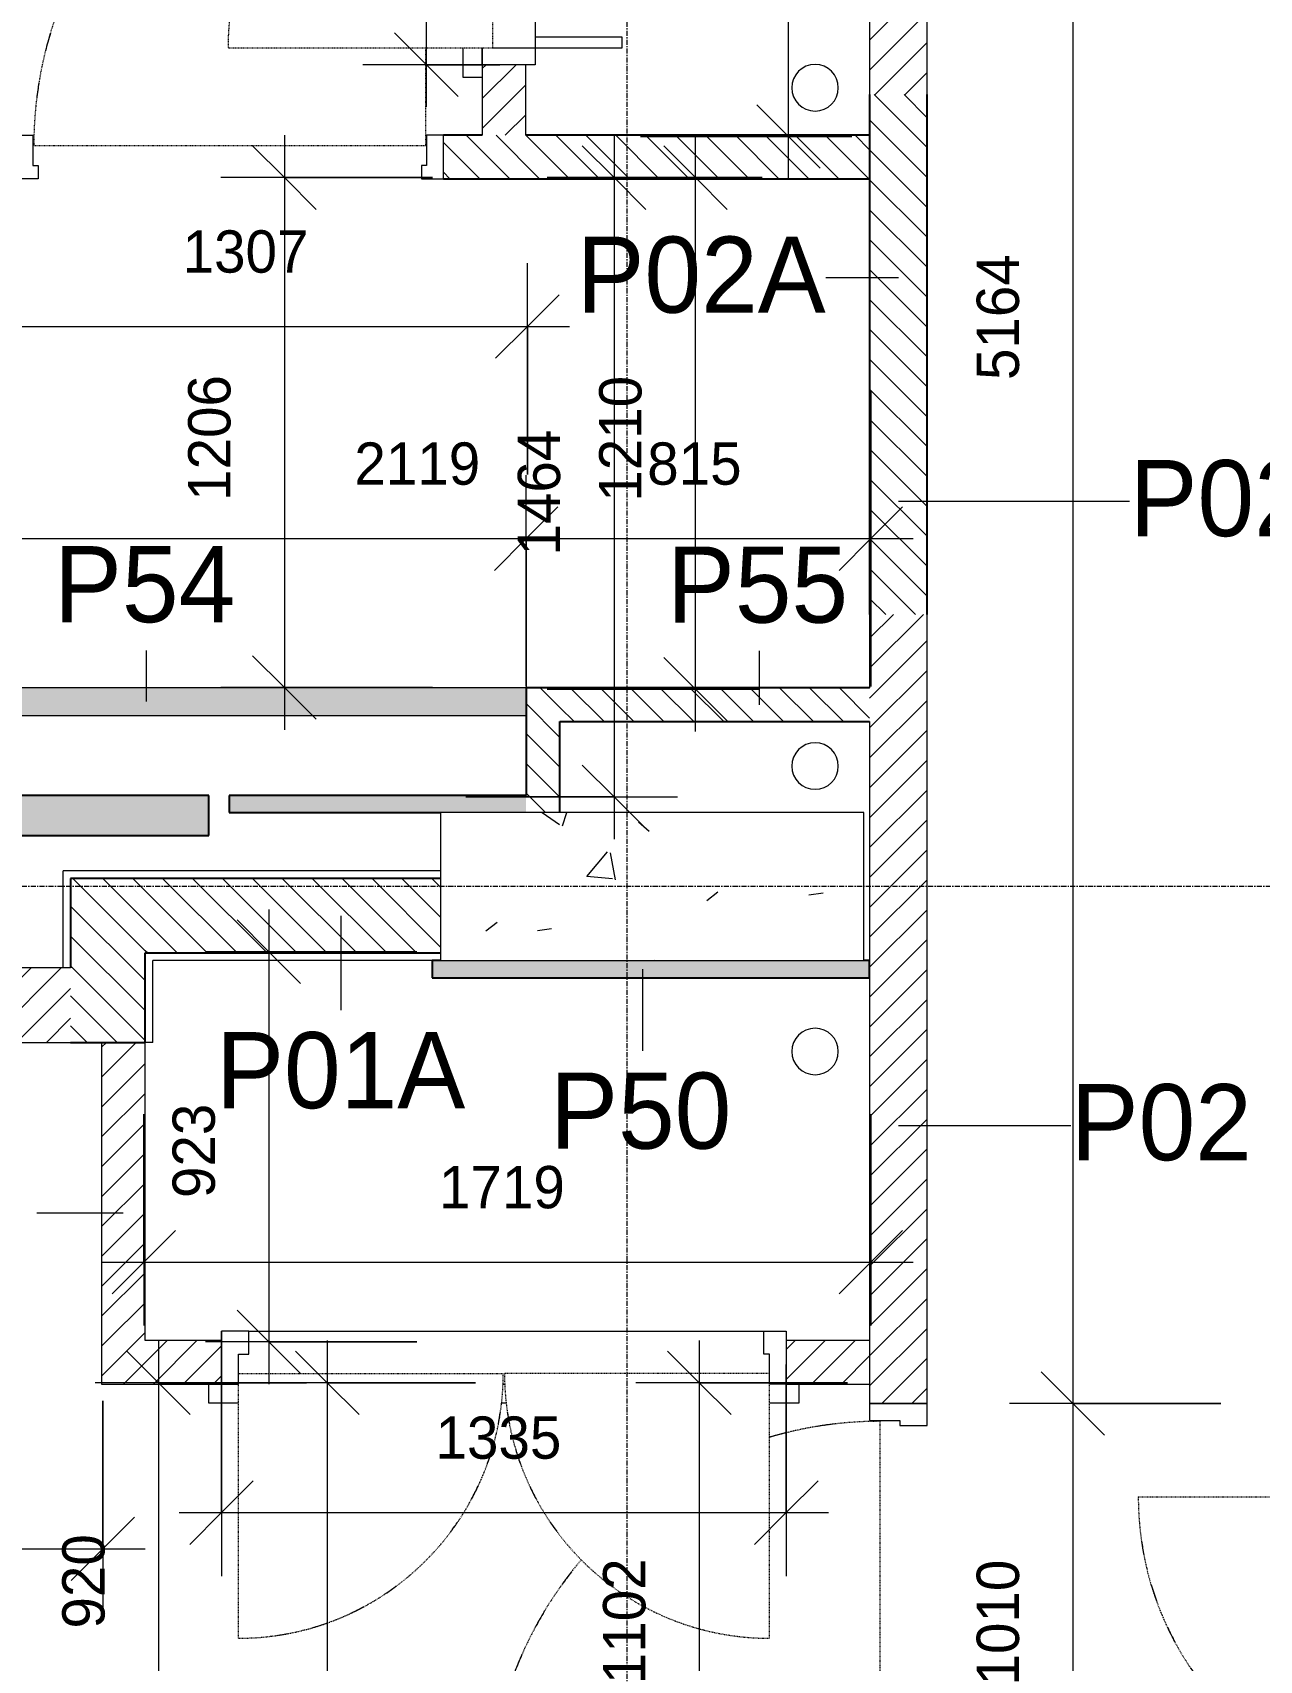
# Model space of a CAD drawing. Header units: millimetres. Extents: x 137829 to 196765, y -3018 to 487290.
# Drawn here: x 150038 to 152938, y 465747 to 469596 of the extents above; entities that cross this region are included whole.
import ezdxf

# ---------------------------------------------------------------- set-up
doc = ezdxf.new("R2010")
doc.units = ezdxf.units.MM
doc.linetypes.add('FCH_Dash 1_5mm', pattern=[3, 1.5, -1.5])
doc.linetypes.add('GridLine', pattern=[21, 12, -3, 3, -3])
for name, color, linetype, lineweight in [('A-ANNO-DIMS', 211, 'Continuous', 5), ('A-ANNO-DIMS-100', 211, 'Continuous', 5), ('A-DOOR', 31, 'Continuous', 15), ('A-DOOR-FRAM', 31, 'Continuous', 5), ('A-GENM', 13, 'Continuous', 15), ('A-WALL-IDEN', 211, 'Continuous', 15), ('A-WALL-PATT', 111, 'Continuous', 15), ('I-WALL', 2, 'Continuous', 15), ('S-COLS', 52, 'Continuous', 15), ('S-GRID', 1, 'Continuous', 5)]:
    doc.layers.add(name, color=color, linetype=linetype, lineweight=lineweight)
doc.styles.add('Akkurat-Light_2', font='Akkurat-Light.ttf', dxfattribs={"height": 180})
doc.styles.add('Akkurat-Light_3', font='Akkurat-Light.ttf', dxfattribs={"height": 100})
doc.dimstyles.new('Diagonal_Cont_AkkuratLight_1_0mm', dxfattribs={"dimscale": 304.8, "dimtxt": 101.480158, "dimasz": 0.492126, "dimexe": 0.492126, "dimexo": 0.0625, "dimgap": 0.328084, "dimtad": 1, "dimdec": 0, "dimzin": 0, "dimdsep": 46, "dimtxsty": 'Akkurat-Light_3', "dimblk1": 'OBLIQUE', "dimblk2": 'OBLIQUE', "dimsah": 1, "dimcen": 0.09, "dimdle": 0.328084, "dimazin": 0, "dimtfac": 1, "dimtdec": 4, "dimtix": 1, "dimtmove": 0, "dimatfit": 3, "dimfxl": 1, "dimtvp": 1, "dimtolj": 1, "dimtzin": 0, "dimarcsym": 0})
pattern_1 = [(45, (0, 0), (-35.355339, 35.355339), [])]
pattern_2 = [(135, (0, 0), (-35.355339, -35.355339), [])]

# ---------------------------------------------------------------- blocks, each defined once
blk = doc.blocks.new('FCH_DR_Ext_O__Dbl_Eq_Blank - DT_10 Type 04_1335x2110mm-15085767-12-30 - Typical Floor_Partition Types')
at = {"layer": 'A-DOOR', "linetype": 'FCH_Dash 1_5mm', "lineweight": 5}
for p, q in [((-627.5, 652.5), (-627.5, 51.5)), ((627.5, 652.5), (627.5, 51.5)), ((-627.5, 26.5), (-1.5, 26.5)), ((627.5, 26.5), (1.5, 26.5))]:
    blk.add_line(p, q, dxfattribs=at)
at = {"layer": 'A-DOOR', "lineweight": 5}
for p, q in [((-697.5, 51.5), (-697.5, 96.5)), ((-697.5, 96.5), (-627.5, 96.5)), ((-6.1, 96.5), (6.1, 96.5)), ((627.5, 96.5), (697.5, 96.5)), ((697.5, 96.5), (697.5, 51.5)), ((3.1, 51.5), (-3.1, 51.5)), ((602.5, -73.5), (-614.5, -73.5))]:
    blk.add_line(p, q, dxfattribs=at)
at = {"layer": 'A-DOOR'}
for p, q in [((-667.5, -73.5), (-667.5, 51.5)), ((667.5, 51.5), (667.5, -73.5))]:
    blk.add_line(p, q, dxfattribs=at)
at = {"layer": 'A-DOOR', "linetype": 'FCH_Dash 1_5mm', "lineweight": 5}
for centre, start, end in [((-627.5, 26.5), 360, 90), ((627.5, 26.5), 90, 180)]:
    blk.add_arc(centre, 626, start, end, dxfattribs=at)
at = {"layer": 'A-DOOR', "lineweight": 5}
for centre, start, end in [((627.5, 26.5), 106.7116, 109.8025), ((627.5, 26.5), 98.3314, 101.0016), ((627.5, 26.5), 115.1975, 118.2884), ((627.5, 26.5), 123.9984, 126.6686), ((-627.5, 26.5), 33.9984, 36.6686), ((627.5, 26.5), 143.3314, 146.0016), ((-627.5, 26.5), 25.1975, 28.2884), ((627.5, 26.5), 151.7116, 154.8025), ((-627.5, 26.5), 16.7116, 19.8025), ((627.5, 26.5), 160.1975, 163.2884), ((-627.5, 26.5), 8.3314, 11.0016), ((627.5, 26.5), 168.9984, 171.6686)]:
    blk.add_arc(centre, 626, start, end, dxfattribs=at)
at = {"layer": 'A-DOOR-FRAM'}
for p, q in [((-667.5, 51.5), (-659.5, 51.5)), ((-667.5, -73.5), (-667.5, 51.5)), ((-659.5, 51.5), (-627.5, 51.5)), ((-627.5, 51.5), (-627.5, -19.5)), ((627.5, 51.5), (627.5, -19.5)), ((659.5, 51.5), (627.5, 51.5)), ((667.5, 51.5), (659.5, 51.5)), ((667.5, -73.5), (667.5, 51.5)), ((-627.5, -19.5), (-614.5, -19.5)), ((-614.5, -19.5), (-614.5, -73.5)), ((602.5, -19.5), (602.5, -73.5)), ((627.5, -19.5), (602.5, -19.5)), ((-659.5, -73.5), (-667.5, -73.5)), ((-614.5, -73.5), (-659.5, -73.5)), ((602.5, -73.5), (659.5, -73.5)), ((659.5, -73.5), (667.5, -73.5))]:
    blk.add_line(p, q, dxfattribs=at)
blk = doc.blocks.new('FCH_DR_Ext_O__Dbl_Eq_Blank - DT_10 Type 04_1335x2110mm-15086266-12-30 - Typical Floor_Partition Types')
at = {"layer": 'A-DOOR'}
blk.add_line((-667.5, 73.5), (-667.5, 51.5), dxfattribs=at)
at = {"layer": 'A-DOOR', "lineweight": 5}
for p, q in [((-667.5, 51.5), (-667.5, 73.5)), ((-667.5, 73.5), (667.5, 73.5)), ((667.5, 73.5), (667.5, 51.5)), ((-697.5, -96.5), (-697.5, -51.5)), ((-667.5, -51.5), (-627.5, -51.5)), ((-3.1, -51.5), (3.1, -51.5)), ((627.5, -51.5), (667.5, -51.5)), ((697.5, -51.5), (697.5, -96.5)), ((-627.5, -96.5), (-697.5, -96.5)), ((6.1, -96.5), (-6.1, -96.5)), ((697.5, -96.5), (627.5, -96.5))]:
    blk.add_line(p, q, dxfattribs=at)
at = {"layer": 'A-DOOR', "linetype": 'FCH_Dash 1_5mm', "lineweight": 5}
for p, q in [((-627.5, -26.5), (-1.5, -26.5)), ((-627.5, -652.5), (-627.5, -26.5)), ((627.5, -26.5), (1.5, -26.5)), ((627.5, -652.5), (627.5, -26.5))]:
    blk.add_line(p, q, dxfattribs=at)
for centre, start, end in [((-627.5, -26.5), 270, 0), ((627.5, -26.5), 180, 270)]:
    blk.add_arc(centre, 626, start, end, dxfattribs=at)
at = {"layer": 'A-DOOR', "lineweight": 5}
for centre, start, end in [((-627.5, -26.5), 348.9984, 351.6686), ((627.5, -26.5), 188.3314, 191.0016), ((-627.5, -26.5), 331.7116, 334.8025), ((-627.5, -26.5), 323.3314, 326.0016), ((-627.5, -26.5), 303.9984, 306.6686), ((-627.5, -26.5), 286.7116, 289.8025), ((-627.5, -26.5), 295.1975, 298.2884), ((-627.5, -26.5), 278.3314, 281.0016)]:
    blk.add_arc(centre, 626, start, end, dxfattribs=at)
at = {"layer": 'A-DOOR-FRAM'}
for p, q in [((602.5, 279.4), (602.5, 73.5)), ((627.5, 279.4), (602.5, 279.4)), ((627.5, -26.5), (627.5, 279.4)), ((-667.5, 73.5), (-667.5, 51.5)), ((-659.5, 73.5), (-667.5, 73.5)), ((-598, 73.5), (-659.5, 73.5)), ((-598, 19.5), (-598, 73.5)), ((602.5, 73.5), (659.5, 73.5)), ((659.5, 73.5), (667.5, 73.5)), ((667.5, 73.5), (667.5, 51.5)), ((-627.5, 19.5), (-598, 19.5)), ((-627.5, -26.5), (-627.5, 19.5)), ((-667.5, -51.5), (-659.5, -51.5)), ((-659.5, -51.5), (-627.5, -51.5)), ((659.5, -51.5), (627.5, -51.5)), ((667.5, -51.5), (659.5, -51.5))]:
    blk.add_line(p, q, dxfattribs=at)
blk = doc.blocks.new('FCH_DR_Int_Sgl_Blank - DT_09 1010x2110mm-10477664-12-30 - Typical Floor_Partition Types')
at = {"layer": 'A-DOOR', "linetype": 'FCH_Dash 1_5mm', "lineweight": 5}
for p, q in [((463, 908.3), (463, 863.8)), ((463, 258.6), (463, 26.5)), ((463, 26.5), (-463, 26.5))]:
    blk.add_line(p, q, dxfattribs=at)
at = {"layer": 'A-DOOR'}
for p, q in [((-505, 51.5), (-505, -51.5)), ((505, -51.5), (505, 51.5))]:
    blk.add_line(p, q, dxfattribs=at)
at = {"layer": 'A-DOOR', "linetype": 'FCH_Dash 1_5mm', "lineweight": 5}
blk.add_arc((463, 26.5), 926, 96.4286, 180, dxfattribs=at)
at = {"layer": 'A-DOOR', "lineweight": 5}
for start, end in [(104.0461, 106.7156), (97.012, 99.2865), (111.1208, 113.8792), (118.2844, 120.9539), (125.7135, 127.988), (142.012, 144.2865), (149.0461, 151.7156), (156.1208, 158.8792), (163.2844, 165.9539), (170.7135, 172.988)]:
    blk.add_arc((463, 26.5), 926, start, end, dxfattribs=at)
at = {"layer": 'A-DOOR-FRAM'}
for p, q in [((-505, 51.5), (-465, 51.5)), ((-505, -51.5), (-505, 51.5)), ((-497, 51.5), (-465, 51.5)), ((-465, 51.5), (-465, -19.5)), ((465, 51.5), (465, -19.5)), ((497, 51.5), (465, 51.5)), ((505, 51.5), (465, 51.5)), ((505, -51.5), (505, 51.5)), ((-465, -19.5), (-453, -19.5)), ((-453, -19.5), (-453, -51.5)), ((453, -19.5), (453, -51.5)), ((465, -19.5), (453, -19.5)), ((-453, -51.5), (-505, -51.5)), ((-453, -51.5), (-497, -51.5)), ((453, -51.5), (497, -51.5)), ((453, -51.5), (505, -51.5))]:
    blk.add_line(p, q, dxfattribs=at)
blk = doc.blocks.new('Concrete Rectangular - 1000 x 350mm-5386687-12-30 - Typical Floor_Partition Types')
at = {"layer": 'S-COLS', "lineweight": 5}
h = blk.add_hatch(dxfattribs=at)
h.set_pattern_fill('FP_16', color=256, style=0, pattern_type=2)
h.set_pattern_definition([(50, (-151502.25, -467576.54), (728.7365, -63.7558), [76.2, -838.2]), (355, (-151502.25, -467576.5), (-140.9716, 764.2276), [60.96, -670.56]), (100.451, (-151441.5, -467581.85), (587.77, 700.4668), [64.76, -712.36]), (46.184, (-151502.25, -467373.3), (1084.3162, -168.171), [114.3, -1257.3]), (96.636, (-151411.9, -467387.3), (949.61, 989.7098), [97.14, -1068.54]), (351.184, (-151502.2, -467373.3), (949.6206, 989.7012), [91.44, -1005.84]), (21, (-151400.65, -467424.14), (606.4579, -409.0606), [76.2, -838.2]), (326, (-151400.65, -467424.1), (247.2083, 736.7529), [60.96, -670.56]), (71.451, (-151350.1, -467458.2), (853.6683, 327.6855), [64.76, -712.36]), (37.5, (-151502.25, -467576.54), (12.3547, 338.22012), [33.528, -628.904, 33.528, -1320.292]), (37.5, (-151502.25, -467576.54), (12.3547, 338.22012), [-695.96, -647.192, 33.528, -639.572]), (7.5, (-151502.25, -467576.54), (267.27887, 400.72213), [33.528, -354.584, 33.528, -870.204]), (7.5, (-151502.25, -467576.54), (267.27887, 400.72213), [-421.64, -613.664, 33.528, -223.012]), (327.5, (-151728.82, -467576.54), (542.36333, -22.91534), [33.528, -220.472, 33.528, -1810.512]), (327.5, (-151728.82, -467576.54), (542.36333, -22.91534), [-287.528, -758.952, 33.528, -1018.032]), (317.5, (-151830.4, -467576.54), (592.51696, 101.7071), [33.528, -296.672, 33.528, -1239.52]), (317.5, (-151830.4, -467576.54), (592.51696, 101.7071), [-363.728, -492.76, 33.528, -713.232])])
h.paths.add_polyline_path([(500, -175), (500, 175), (-500, 175), (-500, -175)], flags=0)
at = {"layer": 'S-COLS'}
for p, q in [((500, 175), (-500, 175)), ((-500, 175), (-500, -175)), ((500, -175), (500, 175)), ((-500, -175), (500, -175))]:
    blk.add_line(p, q, dxfattribs=at)
blk = doc.blocks.new('FCH_GM_CircularStack_Straight - SVP_110mm-5376978-12-30 - Typical Floor_Partition Types')
at = {"layer": 'A-GENM', "lineweight": 5}
for start, end in [(360, 180), (180, 360)]:
    blk.add_arc((0, 0), 55, start, end, dxfattribs=at)
blk = doc.blocks.new('FCH_GM_CircularStack_Straight - WVP_110mm-5377000-12-30 - Typical Floor_Partition Types')
at = {"layer": 'A-GENM', "lineweight": 5}
for start, end in [(360, 180), (180, 360)]:
    blk.add_arc((0, 0), 55, start, end, dxfattribs=at)
blk = doc.blocks.new('FCH_GM_CircularStack_Straight - WVP_110mm-5377001-12-30 - Typical Floor_Partition Types')
at = {"layer": 'A-GENM', "lineweight": 5}
for start, end in [(360, 180), (180, 360)]:
    blk.add_arc((0, 0), 55, start, end, dxfattribs=at)
blk = doc.blocks.new('FCH_DR_Int_Sgl_Blank - DT_02 1010x2110mm FD30S-V57-12-30 - Typical Floor_Partition Types')
at = {"layer": 'A-DOOR'}
for p, q in [((-505, -68), (-505, 68)), ((505, 68), (505, -68))]:
    blk.add_line(p, q, dxfattribs=at)
at = {"layer": 'A-DOOR', "linetype": 'FCH_Dash 1_5mm', "lineweight": 5}
for p, q in [((463, -43), (-463, -43)), ((463, -969), (463, -43))]:
    blk.add_line(p, q, dxfattribs=at)
for start, end in [(180, 196.4614), (229.7379, 270)]:
    blk.add_arc((463, -43), 926, start, end, dxfattribs=at)
at = {"layer": 'A-DOOR', "lineweight": 5}
for start, end in [(187.012, 189.2865), (194.0461, 196.4604), (232.012, 234.2865), (239.0461, 241.7156), (246.1208, 248.8792), (253.2844, 255.9539), (260.7135, 262.988)]:
    blk.add_arc((463, -43), 926, start, end, dxfattribs=at)
at = {"layer": 'A-DOOR-FRAM'}
for p, q in [((-505, 68), (-505, -68)), ((-453, 68), (-505, 68)), ((-453, 68), (-497, 68)), ((-453, 3), (-453, 68)), ((453, 68), (497, 68)), ((453, 3), (453, 68)), ((453, 68), (505, 68)), ((505, 68), (505, -68)), ((-465, 3), (-453, 3)), ((-465, -68), (-465, 3)), ((465, 3), (453, 3)), ((465, -68), (465, 3)), ((-505, -68), (-465, -68)), ((-497, -68), (-465, -68)), ((497, -68), (465, -68)), ((505, -68), (465, -68))]:
    blk.add_line(p, q, dxfattribs=at)
blk = doc.blocks.new('FCH_DR_Int_Sgl_Riser - DT_05 810x2110mm FD60S-10405500-12-30 - Typical Floor_Partition Types')
at = {"layer": 'A-DOOR', "linetype": 'FCH_Dash 1_5mm', "lineweight": 5}
for p, q in [((363, 763.5), (363, 37.5)), ((363, 37.5), (-363, 37.5))]:
    blk.add_line(p, q, dxfattribs=at)
at = {"layer": 'A-DOOR'}
for p, q in [((-405, 62.5), (-405, -62.5)), ((405, -62.5), (405, 62.5))]:
    blk.add_line(p, q, dxfattribs=at)
at = {"layer": 'A-DOOR', "linetype": 'FCH_Dash 1_5mm', "lineweight": 5}
blk.add_arc((363, 37.5), 726, 90, 180, dxfattribs=at)
at = {"layer": 'A-DOOR', "lineweight": 5}
for start, end in [(106.7116, 109.8025), (98.3314, 101.0016), (115.1975, 118.2884), (123.9984, 126.6686), (143.3314, 146.0016), (151.7116, 154.8025), (160.1975, 163.2884), (168.9984, 171.6686)]:
    blk.add_arc((363, 37.5), 726, start, end, dxfattribs=at)
at = {"layer": 'A-DOOR-FRAM'}
for p, q in [((-405, 62.5), (-365, 62.5)), ((-405, -62.5), (-405, 62.5)), ((-396, 62.5), (-365, 62.5)), ((-365, 62.5), (-365, -8.5)), ((365, 62.5), (365, -8.5)), ((396, 62.5), (365, 62.5)), ((405, 62.5), (365, 62.5)), ((405, -62.5), (405, 62.5)), ((-365, -8.5), (-353, -8.5)), ((-353, -8.5), (-353, -62.5)), ((358, -8.5), (358, -62.5)), ((365, -8.5), (358, -8.5)), ((-353, -62.5), (-405, -62.5)), ((-353, -62.5), (-396, -62.5)), ((358, -62.5), (396, -62.5)), ((358, -62.5), (405, -62.5))]:
    blk.add_line(p, q, dxfattribs=at)
blk = doc.blocks.new('Basic Wall _ FCH_WA_Int_P01A - ___-4981192-12-30 - Typical Floor_Partition Types')
at = {"layer": 'I-WALL'}
blk.add_line((151002.2, 467613.5), (150109.7, 467613.5), dxfattribs=at)
blk = doc.blocks.new('Basic Wall _ FCH_WA_Int_P01A - ___-4981191-12-30 - Typical Floor_Partition Types')
at = {"layer": 'I-WALL'}
blk.add_line((150982, 467401.5), (150321.7, 467401.5), dxfattribs=at)
blk = doc.blocks.new('Basic Wall _ FCH_WA_Int_P01A - ___-8667705-12-30 - Typical Floor_Partition Types')
at = {"layer": 'I-WALL'}
for q in [(150321.7, 467401.5), (150303.7, 467208.1)]:
    blk.add_line((150321.7, 467208.1), q, dxfattribs=at)
blk = doc.blocks.new('Basic Wall _ FCH_WA_Int_P01A - ___-8667704-12-30 - Typical Floor_Partition Types')
at = {"layer": 'I-WALL'}
blk.add_line((150109.7, 467384.1), (150109.7, 467613.5), dxfattribs=at)
blk = doc.blocks.new('DIMBLOCK46-12-30 - Typical Floor_Partition Types')
at = {"layer": 'A-ANNO-DIMS-100'}
for p, q in [((151824.5, 469250), (151824.5, 471152.4)), ((151474.5, 471052.4), (151974.5, 471052.4)), ((151824.5, 471052.4), (151474.5, 471052.4)), ((151474.5, 469350), (151974.5, 469350)), ((151824.5, 469350), (151474.5, 469350))]:
    blk.add_line(p, q, dxfattribs=at)
at = {"layer": 'A-ANNO-DIMS-100', "lineweight": 18}
for p, q in [((151824.5, 471052.4), (151749.5, 471127.4)), ((151824.5, 471052.4), (151899.5, 470977.4)), ((151824.5, 469350), (151749.5, 469425)), ((151824.5, 469350), (151899.5, 469275))]:
    blk.add_line(p, q, dxfattribs=at)
at = {"layer": 'A-ANNO-DIMS-100', "color": 0, "insert": (151597, 470039.5), "char_height": 100, "width": 388.033, "attachment_point": 1, "rotation": 90, "line_spacing_factor": 1.032002, "style": 'Akkurat-Light_3'}
blk.add_mtext('1702', dxfattribs=at)
blk = doc.blocks.new('_Oblique')
at = {"color": 0, "linetype": 'ByBlock', "lineweight": -2}
blk.add_line((-0.5, -0.5), (0.5, 0.5), dxfattribs=at)
blk = doc.blocks.new('DIMBLOCK48-12-30 - Typical Floor_Partition Types')
at = {"layer": 'A-ANNO-DIMS-100'}
for p, q in [((149900.7, 468749.3), (149900.7, 468249.3)), ((149900.7, 468399.3), (149900.7, 468749.3)), ((152019.2, 468749.3), (152019.2, 468249.3)), ((152019.2, 468399.3), (152019.2, 468749.3)), ((149800.7, 468399.3), (152119.2, 468399.3))]:
    blk.add_line(p, q, dxfattribs=at)
at = {"layer": 'A-ANNO-DIMS-100', "lineweight": 18}
for p, q in [((149900.7, 468399.3), (149975.7, 468474.3)), ((152019.2, 468399.3), (152094.2, 468474.3)), ((149900.7, 468399.3), (149825.7, 468324.3)), ((152019.2, 468399.3), (151944.2, 468324.3))]:
    blk.add_line(p, q, dxfattribs=at)
at = {"layer": 'A-ANNO-DIMS-100', "color": 0, "insert": (150798.3, 468626.8), "char_height": 100, "width": 388.033, "attachment_point": 1, "line_spacing_factor": 1.032002, "style": 'Akkurat-Light_3'}
blk.add_mtext('2119', dxfattribs=at)
blk = doc.blocks.new('DIMBLOCK49-12-30 - Typical Floor_Partition Types')
at = {"layer": 'A-ANNO-DIMS-100'}
for p, q in [((151412.1, 469353), (151412.1, 467689)), ((151762.1, 469253), (151262.1, 469253)), ((151412.1, 469253), (151762.1, 469253)), ((151062.1, 467789), (151562.1, 467789)), ((151412.1, 467789), (151062.1, 467789))]:
    blk.add_line(p, q, dxfattribs=at)
at = {"layer": 'A-ANNO-DIMS-100', "lineweight": 18}
for p, q in [((151412.1, 469253), (151337.1, 469328)), ((151412.1, 469253), (151487.1, 469178)), ((151412.1, 467789), (151337.1, 467864)), ((151412.1, 467789), (151487.1, 467714))]:
    blk.add_line(p, q, dxfattribs=at)
at = {"layer": 'A-ANNO-DIMS-100', "color": 0, "insert": (151184.6, 468359.4), "char_height": 100, "width": 388.033, "attachment_point": 1, "rotation": 90, "line_spacing_factor": 1.032002, "style": 'Akkurat-Light_3'}
blk.add_mtext('1464', dxfattribs=at)
blk = doc.blocks.new('DIMBLOCK50-12-30 - Typical Floor_Partition Types')
at = {"layer": 'A-ANNO-DIMS-100'}
for p, q in [((145176.7, 466360.2), (145176.7, 465860.2)), ((145176.7, 466010.2), (145176.7, 466360.2)), ((150203.7, 466360.2), (150203.7, 465860.2)), ((150203.7, 466010.2), (150203.7, 466360.2)), ((145076.7, 466010.2), (150303.7, 466010.2))]:
    blk.add_line(p, q, dxfattribs=at)
at = {"layer": 'A-ANNO-DIMS-100', "lineweight": 18}
for p, q in [((145176.7, 466010.2), (145251.7, 466085.2)), ((150203.7, 466010.2), (150278.7, 466085.2)), ((145176.7, 466010.2), (145101.7, 465935.2)), ((150203.7, 466010.2), (150128.7, 465935.2))]:
    blk.add_line(p, q, dxfattribs=at)
at = {"layer": 'A-ANNO-DIMS-100', "color": 0, "insert": (147528.6, 466237.7), "char_height": 100, "width": 388.033, "attachment_point": 1, "line_spacing_factor": 1.032002, "style": 'Akkurat-Light_3'}
blk.add_mtext('5027', dxfattribs=at)
blk = doc.blocks.new('DIMBLOCK56-12-30 - Typical Floor_Partition Types')
at = {"layer": 'A-ANNO-DIMS-100'}
for p, q in [((150734.4, 466503), (150734.4, 464398.2)), ((151084.4, 466403), (150584.4, 466403)), ((150734.4, 466403), (151084.4, 466403)), ((151084.4, 464498.2), (150584.4, 464498.2)), ((150734.4, 464498.2), (151084.4, 464498.2))]:
    blk.add_line(p, q, dxfattribs=at)
at = {"layer": 'A-ANNO-DIMS-100', "lineweight": 18}
for p, q in [((150734.4, 466403), (150659.4, 466478)), ((150734.4, 466403), (150809.4, 466328)), ((150734.4, 464498.2), (150659.4, 464573.2)), ((150734.4, 464498.2), (150809.4, 464423.2))]:
    blk.add_line(p, q, dxfattribs=at)
at = {"layer": 'A-ANNO-DIMS-100', "color": 0, "insert": (150506.9, 465288.9), "char_height": 100, "width": 388.033, "attachment_point": 1, "rotation": 90, "line_spacing_factor": 1.032002, "style": 'Akkurat-Light_3'}
blk.add_mtext('1905', dxfattribs=at)
blk = doc.blocks.new('DIMBLOCK57-12-30 - Typical Floor_Partition Types')
at = {"layer": 'A-ANNO-DIMS-100'}
for p, q in [((150300.7, 467038.3), (150300.7, 466538.3)), ((150300.7, 466688.3), (150300.7, 467038.3)), ((152019.2, 467038.3), (152019.2, 466538.3)), ((152019.2, 466688.3), (152019.2, 467038.3)), ((150200.7, 466688.3), (152119.2, 466688.3))]:
    blk.add_line(p, q, dxfattribs=at)
at = {"layer": 'A-ANNO-DIMS-100', "lineweight": 18}
for p, q in [((150300.7, 466688.3), (150375.7, 466763.3)), ((152019.2, 466688.3), (152094.2, 466763.3)), ((150300.7, 466688.3), (150225.7, 466613.3)), ((152019.2, 466688.3), (151944.2, 466613.3))]:
    blk.add_line(p, q, dxfattribs=at)
at = {"layer": 'A-ANNO-DIMS-100', "color": 0, "insert": (150998.3, 466915.8), "char_height": 100, "width": 388.033, "attachment_point": 1, "line_spacing_factor": 1.032002, "style": 'Akkurat-Light_3'}
blk.add_mtext('1719', dxfattribs=at)
blk = doc.blocks.new('DIMBLOCK58-12-30 - Typical Floor_Partition Types')
at = {"layer": 'A-ANNO-DIMS-100'}
for p, q in [((150596.1, 467522.5), (150596.1, 466400)), ((150946.1, 467422.5), (150446.1, 467422.5)), ((150596.1, 467422.5), (150946.1, 467422.5)), ((150946.1, 466500), (150446.1, 466500)), ((150596.1, 466500), (150946.1, 466500))]:
    blk.add_line(p, q, dxfattribs=at)
at = {"layer": 'A-ANNO-DIMS-100', "lineweight": 18}
for p, q in [((150596.1, 467422.5), (150521.1, 467497.5)), ((150596.1, 467422.5), (150671.1, 467347.5)), ((150596.1, 466500), (150521.1, 466575)), ((150596.1, 466500), (150671.1, 466425))]:
    blk.add_line(p, q, dxfattribs=at)
at = {"layer": 'A-ANNO-DIMS-100', "color": 0, "insert": (150368.6, 466840), "char_height": 100, "width": 291.024, "attachment_point": 1, "rotation": 90, "line_spacing_factor": 1.032002, "style": 'Akkurat-Light_3'}
blk.add_mtext('923', dxfattribs=at)
blk = doc.blocks.new('DIMBLOCK59-12-30 - Typical Floor_Partition Types')
at = {"layer": 'A-ANNO-DIMS-100'}
for p, q in [((151613.6, 466503), (151613.6, 465201)), ((151963.6, 466403), (151463.6, 466403)), ((151613.6, 466403), (151963.6, 466403)), ((151963.6, 465301), (151463.6, 465301)), ((151613.6, 465301), (151963.6, 465301))]:
    blk.add_line(p, q, dxfattribs=at)
at = {"layer": 'A-ANNO-DIMS-100', "lineweight": 18}
for p, q in [((151613.6, 466403), (151538.6, 466478)), ((151613.6, 466403), (151688.6, 466328)), ((151613.6, 465301), (151538.6, 465376)), ((151613.6, 465301), (151688.6, 465226))]:
    blk.add_line(p, q, dxfattribs=at)
at = {"layer": 'A-ANNO-DIMS-100', "color": 0, "insert": (151386.1, 465690.3), "char_height": 100, "width": 388.033, "attachment_point": 1, "rotation": 90, "line_spacing_factor": 1.032002, "style": 'Akkurat-Light_3'}
blk.add_mtext('1102', dxfattribs=at)
blk = doc.blocks.new('DIMBLOCK200-12-30 - Typical Floor_Partition Types')
at = {"layer": 'A-ANNO-DIMS-100', "lineweight": 18}
for p, q in [((152496.7, 471518.2), (152421.7, 471593.2)), ((152496.7, 471518.2), (152571.7, 471443.2)), ((152496.7, 466354), (152421.7, 466429)), ((152496.7, 466354), (152571.7, 466279))]:
    blk.add_line(p, q, dxfattribs=at)
at = {"layer": 'A-ANNO-DIMS-100'}
for p, q in [((152846.7, 471518.2), (152346.7, 471518.2)), ((152496.7, 471518.2), (152496.7, 466354)), ((152496.7, 471518.2), (152846.7, 471518.2)), ((152846.7, 466354), (152346.7, 466354)), ((152496.7, 466354), (152846.7, 466354))]:
    blk.add_line(p, q, dxfattribs=at)
at = {"layer": 'A-ANNO-DIMS-100', "color": 0, "insert": (152269.2, 468774.4), "char_height": 100, "width": 388.033, "attachment_point": 1, "rotation": 90, "line_spacing_factor": 1.032002, "style": 'Akkurat-Light_3'}
blk.add_mtext('5164', dxfattribs=at)
blk = doc.blocks.new('DIMBLOCK201-12-30 - Typical Floor_Partition Types')
at = {"layer": 'A-ANNO-DIMS-100', "lineweight": 18}
for p, q in [((152496.7, 466354), (152421.7, 466429)), ((152496.7, 466354), (152571.7, 466279)), ((152496.7, 465344), (152421.7, 465419)), ((152496.7, 465344), (152571.7, 465269))]:
    blk.add_line(p, q, dxfattribs=at)
at = {"layer": 'A-ANNO-DIMS-100'}
for p, q in [((152846.7, 466354), (152346.7, 466354)), ((152496.7, 466354), (152496.7, 465344)), ((152496.7, 466354), (152846.7, 466354)), ((152846.7, 465344), (152346.7, 465344)), ((152496.7, 465344), (152846.7, 465344))]:
    blk.add_line(p, q, dxfattribs=at)
at = {"layer": 'A-ANNO-DIMS-100', "color": 0, "insert": (152269.2, 465687.3), "char_height": 100, "width": 388.033, "attachment_point": 1, "rotation": 90, "line_spacing_factor": 1.032002, "style": 'Akkurat-Light_3'}
blk.add_mtext('1010', dxfattribs=at)
blk = doc.blocks.new('DIMBLOCK236-12-30 - Typical Floor_Partition Types')
at = {"layer": 'A-ANNO-DIMS-100'}
for p, q in [((150632.9, 469353), (150632.9, 467947.5)), ((150982.9, 469253), (150482.9, 469253)), ((150632.9, 469253), (150982.9, 469253)), ((150982.9, 468047.5), (150482.9, 468047.5)), ((150632.9, 468047.5), (150982.9, 468047.5))]:
    blk.add_line(p, q, dxfattribs=at)
at = {"layer": 'A-ANNO-DIMS-100', "lineweight": 18}
for p, q in [((150632.9, 469253), (150557.9, 469328)), ((150632.9, 469253), (150707.9, 469178)), ((150632.9, 468047.5), (150557.9, 468122.5)), ((150632.9, 468047.5), (150707.9, 467972.5))]:
    blk.add_line(p, q, dxfattribs=at)
at = {"layer": 'A-ANNO-DIMS-100', "color": 0, "insert": (150405.4, 468488.6), "char_height": 100, "width": 388.033, "attachment_point": 1, "rotation": 90, "line_spacing_factor": 1.032002, "style": 'Akkurat-Light_3'}
blk.add_mtext('1206', dxfattribs=at)
blk = doc.blocks.new('DIMBLOCK237-12-30 - Typical Floor_Partition Types')
at = {"layer": 'A-ANNO-DIMS-100'}
for p, q in [((149900.7, 469250.8), (149900.7, 468750.8)), ((149900.7, 468900.8), (149900.7, 469250.8)), ((151207.2, 468550.8), (151207.2, 469050.8)), ((149800.7, 468900.8), (151307.2, 468900.8)), ((151207.2, 468900.8), (151207.2, 468550.8))]:
    blk.add_line(p, q, dxfattribs=at)
at = {"layer": 'A-ANNO-DIMS-100', "lineweight": 18}
for p, q in [((149900.7, 468900.8), (149975.7, 468975.8)), ((151207.2, 468900.8), (151282.2, 468975.8)), ((149900.7, 468900.8), (149825.7, 468825.8)), ((151207.2, 468900.8), (151132.2, 468825.8))]:
    blk.add_line(p, q, dxfattribs=at)
at = {"layer": 'A-ANNO-DIMS-100', "color": 0, "insert": (150392.3, 469128.3), "char_height": 100, "width": 388.033, "attachment_point": 1, "line_spacing_factor": 1.032002, "style": 'Akkurat-Light_3'}
blk.add_mtext('1307', dxfattribs=at)
blk = doc.blocks.new('DIMBLOCK238-12-30 - Typical Floor_Partition Types')
at = {"layer": 'A-ANNO-DIMS-100'}
for p, q in [((151604.4, 467943.5), (151604.4, 469353)), ((151254.4, 469253), (151754.4, 469253)), ((151604.4, 469253), (151254.4, 469253)), ((151254.4, 468043.5), (151754.4, 468043.5)), ((151604.4, 468043.5), (151254.4, 468043.5))]:
    blk.add_line(p, q, dxfattribs=at)
at = {"layer": 'A-ANNO-DIMS-100', "lineweight": 18}
for p, q in [((151604.4, 469253), (151529.4, 469328)), ((151604.4, 469253), (151679.4, 469178)), ((151604.4, 468043.5), (151529.4, 468118.5)), ((151604.4, 468043.5), (151679.4, 467968.5))]:
    blk.add_line(p, q, dxfattribs=at)
at = {"layer": 'A-ANNO-DIMS-100', "color": 0, "insert": (151376.9, 468486.6), "char_height": 100, "width": 388.033, "attachment_point": 1, "rotation": 90, "line_spacing_factor": 1.032002, "style": 'Akkurat-Light_3'}
blk.add_mtext('1210', dxfattribs=at)
blk = doc.blocks.new('DIMBLOCK263-12-30 - Typical Floor_Partition Types')
at = {"layer": 'A-ANNO-DIMS-100'}
for p, q in [((150335.4, 466503), (150335.4, 465383.2)), ((150685.4, 466403), (150185.4, 466403)), ((150335.4, 466403), (150685.4, 466403)), ((149985.4, 465483.2), (150485.4, 465483.2)), ((150335.4, 465483.2), (149985.4, 465483.2))]:
    blk.add_line(p, q, dxfattribs=at)
at = {"layer": 'A-ANNO-DIMS-100', "lineweight": 18}
for p, q in [((150335.4, 466403), (150260.4, 466478)), ((150335.4, 466403), (150410.4, 466328)), ((150335.4, 465483.2), (150260.4, 465558.2)), ((150335.4, 465483.2), (150410.4, 465408.2))]:
    blk.add_line(p, q, dxfattribs=at)
at = {"layer": 'A-ANNO-DIMS-100', "color": 0, "insert": (150107.9, 465821.9), "char_height": 100, "width": 291.024, "attachment_point": 1, "rotation": 90, "line_spacing_factor": 1.032002, "style": 'Akkurat-Light_3'}
blk.add_mtext('920', dxfattribs=at)
blk = doc.blocks.new('DIMBLOCK271-12-30 - Typical Floor_Partition Types')
at = {"layer": 'A-ANNO-DIMS-100'}
for p, q in [((151204.2, 468049.3), (151204.2, 468549.3)), ((152019.2, 468049.3), (152019.2, 468549.3)), ((151104.2, 468399.3), (152119.2, 468399.3)), ((151204.2, 468399.3), (151204.2, 468049.3)), ((152019.2, 468399.3), (152019.2, 468049.3))]:
    blk.add_line(p, q, dxfattribs=at)
at = {"layer": 'A-ANNO-DIMS-100', "lineweight": 18}
for p, q in [((151204.2, 468399.3), (151279.2, 468474.3)), ((152019.2, 468399.3), (152094.2, 468474.3)), ((151204.2, 468399.3), (151129.2, 468324.3)), ((152019.2, 468399.3), (151944.2, 468324.3))]:
    blk.add_line(p, q, dxfattribs=at)
at = {"layer": 'A-ANNO-DIMS-100', "color": 0, "insert": (151490.5, 468626.8), "char_height": 100, "width": 291.024, "attachment_point": 1, "line_spacing_factor": 1.032002, "style": 'Akkurat-Light_3'}
blk.add_mtext('815', dxfattribs=at)
blk = doc.blocks.new('DIMBLOCK288-12-30 - Typical Floor_Partition Types')
at = {"layer": 'A-ANNO-DIMS-100'}
for p, q in [((150484.2, 466446), (150484.2, 465946)), ((150484.2, 466096), (150484.2, 466446)), ((151819.2, 466446), (151819.2, 465946)), ((151819.2, 466096), (151819.2, 466446)), ((150384.2, 466096), (151919.2, 466096))]:
    blk.add_line(p, q, dxfattribs=at)
at = {"layer": 'A-ANNO-DIMS-100', "lineweight": 18}
for p, q in [((150484.2, 466096), (150559.2, 466171)), ((151819.2, 466096), (151894.2, 466171)), ((150484.2, 466096), (150409.2, 466021)), ((151819.2, 466096), (151744.2, 466021))]:
    blk.add_line(p, q, dxfattribs=at)
at = {"layer": 'A-ANNO-DIMS-100', "color": 0, "insert": (150990.1, 466323.5), "char_height": 100, "width": 388.033, "attachment_point": 1, "line_spacing_factor": 1.032002, "style": 'Akkurat-Light_3'}
blk.add_mtext('1335', dxfattribs=at)
blk = doc.blocks.new('DIMBLOCK289-12-30 - Typical Floor_Partition Types')
at = {"layer": 'A-ANNO-DIMS-100'}
for p, q in [((150968.5, 469420.1), (150968.5, 470955.1)), ((151165.5, 470855.1), (150818.5, 470855.1)), ((150968.5, 470855.1), (151165.5, 470855.1)), ((151142.5, 469520.1), (150818.5, 469520.1)), ((150968.5, 469520.1), (151142.5, 469520.1))]:
    blk.add_line(p, q, dxfattribs=at)
at = {"layer": 'A-ANNO-DIMS-100', "lineweight": 18}
for p, q in [((150968.5, 470855.1), (150893.5, 470930.1)), ((150968.5, 470855.1), (151043.5, 470780.1)), ((150968.5, 469520.1), (150893.5, 469595.1)), ((150968.5, 469520.1), (151043.5, 469445.1))]:
    blk.add_line(p, q, dxfattribs=at)
at = {"layer": 'A-ANNO-DIMS-100', "color": 0, "insert": (150741, 470025.9), "char_height": 100, "width": 388.033, "attachment_point": 1, "rotation": 90, "line_spacing_factor": 1.032002, "style": 'Akkurat-Light_3'}
blk.add_mtext('1335', dxfattribs=at)

msp = doc.modelspace()

# ---------------------------------------------------------------- hatches: boundary and pattern name
at = {"layer": 'A-WALL-PATT', "lineweight": 5}
h = msp.add_hatch(dxfattribs=at)
h.set_pattern_fill('FP_14', color=6, style=0, pattern_type=2)
h.set_pattern_definition(pattern_1)
h.paths.add_polyline_path([(152152.2, 469449.4), (152152.2, 471518.2), (152016.2, 471518.2), (152016.2, 469449.4), (152105.8, 469449.4)], flags=0)
h.paths.add_polyline_path([(152087.2, 472528.2), (152152.2, 472528.2), (152152.2, 473940.2), (152016.2, 473940.2), (152016.2, 472528.2)], flags=0)
h = msp.add_hatch(dxfattribs=at)
h.set_pattern_fill('FP_14', color=92, style=0, pattern_type=2)
h.set_pattern_definition(pattern_1)
h.paths.add_polyline_path([(151203.7, 469353), (151203.7, 469520.1), (151100.7, 469520.1), (151100.7, 469353), (151180, 469353)], flags=0)
h.paths.add_polyline_path([(151100.7, 470855.1), (151203.7, 470855.1), (151203.7, 471152.4), (151100.7, 471152.4), (151100.7, 470976.4)], flags=0)
h = msp.add_hatch(dxfattribs=at)
h.set_pattern_fill('FP_15', color=6, style=0, pattern_type=2)
h.set_pattern_definition(pattern_2)
h.paths.add_polyline_path([(152152.2, 468219.9), (152152.2, 469449.4), (152016.2, 469449.4), (152016.2, 468219.9), (152105.8, 468219.9)], flags=0)
h = msp.add_hatch(dxfattribs=at)
h.set_pattern_fill('FP_15', color=92, style=0, pattern_type=2)
h.set_pattern_definition(pattern_2)
h.paths.add_polyline_path([(149998.6, 469250), (149998.6, 469353), (149903.7, 469353), (149903.7, 469250)], flags=0)
h.paths.add_polyline_path([(152016.2, 469250), (152016.2, 469353), (151008.6, 469353), (151008.6, 469250), (151180, 469250)], flags=0)
h = msp.add_hatch(dxfattribs=at)
h.set_pattern_fill('FP_14', color=6, style=0, pattern_type=2)
h.set_pattern_definition(pattern_1)
h.paths.add_polyline_path([(152152.2, 465304), (152152.2, 465344), (152016.2, 465344), (152016.2, 465304), (152105.8, 465304)], flags=0)
h.paths.add_polyline_path([(152105.8, 466354), (152152.2, 466354), (152152.2, 468219.9), (152016.2, 468219.9), (152016.2, 466354), (152087.2, 466354)], flags=0)
h = msp.add_hatch(dxfattribs=at)
h.set_pattern_fill('FP_15', style=0, pattern_type=2)
h.set_pattern_definition(pattern_2)
h.paths.add_polyline_path([(151284.2, 467751.5), (151284.2, 468046.5), (151204.2, 468046.5), (151204.2, 467751.5)], flags=0)
h = msp.add_hatch(dxfattribs=at)
h.set_pattern_fill('FP_15', style=0, pattern_type=2)
h.set_pattern_definition(pattern_2)
h.paths.add_polyline_path([(152016.2, 467966.5), (152016.2, 468046.5), (151284.2, 468046.5), (151284.2, 467966.5)], flags=0)
at = {"layer": 'A-WALL-PATT'}
for color, points in [(3, [(149903.7, 467697), (150454.7, 467697), (150454.7, 467792), (149903.7, 467792)]), (1, [(151002.2, 467751.5), (151204.2, 467751.5), (151204.2, 467792), (150502.2, 467792), (150502.2, 467751.5)]), (1, [(152002.2, 467361), (152016.2, 467361), (152016.2, 467401.5), (150982, 467401.5), (150982, 467361), (151002.2, 467361)])]:
    msp.add_hatch(color=color, dxfattribs=at).paths.add_polyline_path(points, flags=0)
at = {"layer": 'A-WALL-PATT', "lineweight": 5}
h = msp.add_hatch(dxfattribs=at)
h.set_pattern_fill('FP_15', color=20, style=0, pattern_type=2)
h.set_pattern_definition(pattern_2)
h.paths.add_polyline_path([(150303.7, 467208.1), (150303.7, 467595.5), (150127.7, 467595.5), (150127.7, 467208.1), (150254.1, 467208.1)], flags=0)
h = msp.add_hatch(dxfattribs=at)
h.set_pattern_fill('FP_15', color=20, style=0, pattern_type=2)
h.set_pattern_definition(pattern_2)
h.paths.add_polyline_path([(151002.2, 467419.5), (151002.2, 467595.5), (150303.7, 467595.5), (150303.7, 467419.5)], flags=0)
h = msp.add_hatch(dxfattribs=at)
h.set_pattern_fill('FP_14', color=20, style=0, pattern_type=2)
h.set_pattern_definition(pattern_1)
h.paths.add_polyline_path([(150127.7, 467208.1), (150127.7, 467384.1), (145192.2, 467384.1), (145192.2, 467208.1), (146550.6, 467208.1)], flags=0)
h = msp.add_hatch(dxfattribs=at)
h.set_pattern_fill('FP_14', color=92, style=0, pattern_type=2)
h.set_pattern_definition(pattern_1)
h.paths.add_polyline_path([(150303.7, 466503), (150303.7, 467208.1), (150200.7, 467208.1), (150200.7, 466503), (150254.1, 466503)], flags=0)
h = msp.add_hatch(dxfattribs=at)
h.set_pattern_fill('FP_14', color=92, style=0, pattern_type=2)
h.set_pattern_definition(pattern_1)
h.paths.add_polyline_path([(150254.1, 466400), (150484.2, 466400), (150484.2, 466503), (150200.7, 466503), (150200.7, 466400)], flags=0)
h.paths.add_polyline_path([(152016.2, 466400), (152016.2, 466503), (151819.2, 466503), (151819.2, 466400)], flags=0)
at = {"layer": 'I-WALL'}
msp.add_hatch(color=30, dxfattribs=at).paths.add_polyline_path([(151204.2, 467980), (151204.2, 468047.5), (149903.7, 468047.5), (149903.7, 467980), (150254.1, 467980)], flags=0)

# ---------------------------------------------------------------- linework, layer by layer
at = {"layer": 'A-WALL-IDEN'}
for p, q in [((152084.2, 469016.1), (151912.5, 469016.1)), ((152084.2, 468487.6), (152630.6, 468487.6)), ((150306.8, 468013.8), (150306.8, 468135.1)), ((151755.6, 468006.5), (151755.6, 468134.1)), ((150766, 467507.5), (150766, 467283.9)), ((151479.5, 467381.3), (151479.5, 467188.2)), ((152084.2, 467011.9), (152491.4, 467011.9)), ((150252.2, 466804.6), (150047.4, 466804.6))]:
    msp.add_line(p, q, dxfattribs=at)
at = {"layer": 'I-WALL', "color": 211, "lineweight": 13}
for p, q in [((152016.2, 471518.2), (152016.2, 469449.4)), ((152152.2, 469449.4), (152152.2, 471518.2)), ((152016.2, 468219.9), (152016.2, 468046.5)), ((152152.2, 466354), (152152.2, 468219.9)), ((152016.2, 467966.5), (152016.2, 466354))]:
    msp.add_line(p, q, dxfattribs=at)
at = {"layer": 'I-WALL', "color": 90, "lineweight": 13}
for p, q in [((151203.7, 469520.1), (151100.7, 469520.1)), ((151100.7, 469520.1), (151100.7, 469353)), ((151203.7, 469353), (151203.7, 469520.1)), ((150200.7, 467208.1), (150200.7, 466400)), ((150303.7, 466503), (150303.7, 467208.1)), ((150484.2, 466503), (150303.7, 466503)), ((152016.2, 466503), (151819.2, 466503)), ((150200.7, 466400), (150484.2, 466400)), ((151819.2, 466400), (152016.2, 466400))]:
    msp.add_line(p, q, dxfattribs=at)
at = {"layer": 'I-WALL', "color": 210, "lineweight": 25}
for p, q in [((152016.2, 469449.4), (152016.2, 468219.9)), ((152152.2, 468219.9), (152152.2, 469449.4))]:
    msp.add_line(p, q, dxfattribs=at)
at = {"layer": 'I-WALL', "lineweight": 25}
for p, q in [((151100.7, 469353), (151008.6, 469353)), ((152016.2, 469353), (151203.7, 469353)), ((151008.6, 469250), (152016.2, 469250))]:
    msp.add_line(p, q, dxfattribs=at)
at = {"layer": 'I-WALL'}
for p, q in [((149903.7, 468047.5), (151204.2, 468047.5)), ((151204.2, 467980), (149903.7, 467980))]:
    msp.add_line(p, q, dxfattribs=at)
at = {"layer": 'I-WALL', "color": 30, "lineweight": 25}
for p, q in [((151204.2, 468046.5), (151204.2, 467792)), ((152016.2, 468046.5), (151204.2, 468046.5)), ((151284.2, 467751.5), (151284.2, 467966.5)), ((151284.2, 467966.5), (152016.2, 467966.5))]:
    msp.add_line(p, q, dxfattribs=at)
at = {"layer": 'I-WALL', "color": 80, "lineweight": 25}
for p, q in [((150454.7, 467792), (149903.7, 467792)), ((150454.7, 467697), (150454.7, 467792)), ((149903.7, 467697), (150454.7, 467697))]:
    msp.add_line(p, q, dxfattribs=at)
at = {"layer": 'I-WALL', "color": 10, "lineweight": 25}
for p, q in [((151204.2, 467792), (150502.2, 467792)), ((150502.2, 467792), (150502.2, 467751.5)), ((150502.2, 467751.5), (151002.2, 467751.5)), ((151002.2, 467595.5), (150127.7, 467595.5)), ((150127.7, 467595.5), (150127.7, 467384.1)), ((150303.7, 467419.5), (151002.2, 467419.5)), ((150303.7, 467208.1), (150303.7, 467419.5)), ((151002.2, 467401.5), (150982, 467401.5)), ((150982, 467401.5), (150982, 467361)), ((152016.2, 467401.5), (152002.2, 467401.5)), ((152016.2, 467361), (152016.2, 467401.5)), ((150982, 467361), (152016.2, 467361)), ((150127.7, 467208.1), (150303.7, 467208.1))]:
    msp.add_line(p, q, dxfattribs=at)
at = {"layer": 'I-WALL', "color": 240, "lineweight": 13}
for p, q in [((150127.7, 467384.1), (145192.2, 467384.1)), ((145192.2, 467208.1), (150127.7, 467208.1))]:
    msp.add_line(p, q, dxfattribs=at)
at = {"layer": 'S-GRID', "linetype": 'GridLine'}
for p, q in [((151442.2, 486190.2), (151442.2, 442030)), ((161952.3, 467576.5), (140221, 467576.5))]:
    msp.add_line(p, q, dxfattribs=at)

# ---------------------------------------------------------------- block references
at = {"layer": 'A-DOOR'}
for name, p, rotation in [('FCH_DR_Ext_O__Dbl_Eq_Blank - DT_10 Type 04_1335x2110mm-15086266-12-30 - Typical Floor_Partition Types', (151152.2, 470187.6), 270), ('FCH_DR_Ext_O__Dbl_Eq_Blank - DT_10 Type 04_1335x2110mm-15085767-12-30 - Typical Floor_Partition Types', (151151.7, 466451.5), 180), ('FCH_DR_Int_Sgl_Blank - DT_02 1010x2110mm FD30S-V57-12-30 - Typical Floor_Partition Types', (152084.2, 465849), 269.9999999999999), ('FCH_DR_Int_Sgl_Riser - DT_05 810x2110mm FD60S-10405500-12-30 - Typical Floor_Partition Types', (153414.7, 465770.8), 90)]:
    msp.add_blockref(name, p, dxfattribs=dict(at, rotation=rotation))
msp.add_blockref('FCH_DR_Int_Sgl_Blank - DT_09 1010x2110mm-10477664-12-30 - Typical Floor_Partition Types', (150503.6, 469301.5), dxfattribs=at)
at = {"layer": 'A-GENM', "lineweight": 5, "rotation": 89.9999999999999}
for name, p in [('FCH_GM_CircularStack_Straight - WVP_110mm-5377001-12-30 - Typical Floor_Partition Types', (151887.2, 469465.5)), ('FCH_GM_CircularStack_Straight - WVP_110mm-5377000-12-30 - Typical Floor_Partition Types', (151887.2, 467186.5))]:
    msp.add_blockref(name, p, dxfattribs=at)
at = {"layer": 'A-GENM', "lineweight": 5}
msp.add_blockref('FCH_GM_CircularStack_Straight - SVP_110mm-5376978-12-30 - Typical Floor_Partition Types', (151887.2, 467861.5), dxfattribs=at)
at = {"layer": 'I-WALL'}
for name in ['Basic Wall _ FCH_WA_Int_P01A - ___-4981192-12-30 - Typical Floor_Partition Types', 'Basic Wall _ FCH_WA_Int_P01A - ___-8667704-12-30 - Typical Floor_Partition Types', 'Basic Wall _ FCH_WA_Int_P01A - ___-8667705-12-30 - Typical Floor_Partition Types', 'Basic Wall _ FCH_WA_Int_P01A - ___-4981191-12-30 - Typical Floor_Partition Types']:
    msp.add_blockref(name, (0, 0), dxfattribs=at)
at = {"layer": 'S-COLS'}
msp.add_blockref('Concrete Rectangular - 1000 x 350mm-5386687-12-30 - Typical Floor_Partition Types', (151502.2, 467576.5), dxfattribs=at)

# ---------------------------------------------------------------- texts
at = {"layer": 'A-WALL-IDEN', "lineweight": 5, "char_height": 180, "attachment_point": 1, "style": 'Akkurat-Light_2'}
for s, insert, width in [('P02A', (151323.5, 469113.6), 705.485), ('P02A', (152630.6, 468585.1), 705.485), ('P54', (150088.3, 468381.6), 521.097), ('P55', (151537.1, 468380.6), 521.097), ('P01A', (150471.5, 467232.4), 705.485), ('P50', (151261, 467136.7), 521.097), ('P02', (152491.4, 467109.4), 521.097)]:
    msp.add_mtext(s, dxfattribs=dict(at, insert=insert, width=width))

# ---------------------------------------------------------------- dimensions: what is measured, and where the dimension line sits
at = {"layer": 'A-ANNO-DIMS'}
for base, p1, p2, override, picture, middle in [((152496.7, 466354), (152846.7, 471518.2), (152846.7, 466354), {"dimpost": '<>', "dimfxl": 5164.219949}, 'DIMBLOCK200-12-30 - Typical Floor_Partition Types', (152345.7, 468936.1)), ((151824.5, 471052.4), (151474.5, 469350), (151474.5, 471052.4), {"dimpost": '<>', "dimfxl": 1702.386507}, 'DIMBLOCK46-12-30 - Typical Floor_Partition Types', (151673.6, 470201.2)), ((150968.5, 470855.1), (151142.5, 469520.1), (151165.5, 470855.1), {"dimpost": '<>', "dimfxl": 1335.198528}, 'DIMBLOCK289-12-30 - Typical Floor_Partition Types', (150817.5, 470187.6)), ((150632.8908596, 468047.5358275), (150982.8908596, 469253.0358275), (150982.8908596, 468047.5358275), {"dimpost": '<>', "dimfxl": 1205.5}, 'DIMBLOCK236-12-30 - Typical Floor_Partition Types', (150481.9740754, 468650.2858275)), ((151412.1, 467789), (151762.1, 469253), (151062.1, 467789), {"dimpost": '<>', "dimfxl": 1622.74336}, 'DIMBLOCK49-12-30 - Typical Floor_Partition Types', (151261.2, 468521)), ((151604.379565, 469253.0358275), (151254.379565, 468043.5358275), (151254.379565, 469253.0358275), {"dimpost": '<>', "dimfxl": 1209.5}, 'DIMBLOCK238-12-30 - Typical Floor_Partition Types', (151453.4627808, 468648.2858275)), ((150596.08139, 466500.0358), (150946.08139, 467422.53582), (150946.08139, 466500.0358), {"dimpost": '<>', "dimfxl": 922.500019}, 'DIMBLOCK58-12-30 - Typical Floor_Partition Types', (150445.16461, 466961.28581)), ((150335.4, 465483.2), (150685.4, 466403), (149985.4, 465483.2), {"dimpost": '<>', "dimfxl": 1155.906854}, 'DIMBLOCK263-12-30 - Typical Floor_Partition Types', (150184.5, 465943.1)), ((150734.4, 464498.2), (151084.4, 466403), (151084.4, 464498.2), {"dimpost": '<>', "dimfxl": 1904.884201}, 'DIMBLOCK56-12-30 - Typical Floor_Partition Types', (150583.5, 465450.6)), ((151613.6, 465301), (151963.6, 466403), (151963.6, 465301), {"dimpost": '<>', "dimfxl": 1102.075147}, 'DIMBLOCK59-12-30 - Typical Floor_Partition Types', (151462.7, 465852)), ((152496.7, 465344), (152846.7, 466354), (152846.7, 465344), {"dimpost": '<>', "dimfxl": 1010}, 'DIMBLOCK201-12-30 - Typical Floor_Partition Types', (152345.8, 465849))]:
    dim = msp.add_linear_dim(base=base, p1=p1, p2=p2, angle=90, dimstyle='Diagonal_Cont_AkkuratLight_1_0mm', override=override, dxfattribs=at)
    dim.commit()
    dim.dimension.update_dxf_attribs({"geometry": picture, "text_midpoint": middle})
for base, p1, p2, override, picture, middle in [((151207.2495357, 468900.7726268), (149900.7495356, 469250.7726268), (151207.2495357, 468550.7726268), {"dimpost": '<>', "dimfxl": 1482.208572}, 'DIMBLOCK237-12-30 - Typical Floor_Partition Types', (150553.9995357, 469051.689411)), ((152019.2495357, 468399.2575961), (149900.7495356, 468749.2575961), (152019.2495357, 468749.2575961), {"dimpost": '<>', "dimfxl": 2118.5}, 'DIMBLOCK48-12-30 - Typical Floor_Partition Types', (150959.9995357, 468550.1743803)), ((152019.2, 468399.3), (151204.2, 468049.3), (152019.2, 468049.3), {"dimpost": '<>', "dimfxl": 815}, 'DIMBLOCK271-12-30 - Typical Floor_Partition Types', (151611.7, 468550.2)), ((152019.24954, 466688.27946), (150300.74953, 467038.27946), (152019.24954, 467038.27946), {"dimpost": '<>', "dimfxl": 1718.500003}, 'DIMBLOCK57-12-30 - Typical Floor_Partition Types', (151159.99953, 466839.19624)), ((151819.2, 466096), (150484.2, 466446), (151819.2, 466446), {"dimpost": '<>', "dimfxl": 1335}, 'DIMBLOCK288-12-30 - Typical Floor_Partition Types', (151151.7, 466247)), ((150203.7, 466010.2), (145176.7, 466360.2), (150203.7, 466360.2), {"dimpost": '<>', "dimfxl": 5027.000134}, 'DIMBLOCK50-12-30 - Typical Floor_Partition Types', (147690.2, 466161.2))]:
    dim = msp.add_linear_dim(base=base, p1=p1, p2=p2, dimstyle='Diagonal_Cont_AkkuratLight_1_0mm', override=override, dxfattribs=at)
    dim.commit()
    dim.dimension.update_dxf_attribs({"geometry": picture, "text_midpoint": middle})

doc.saveas('drawing.dxf')
